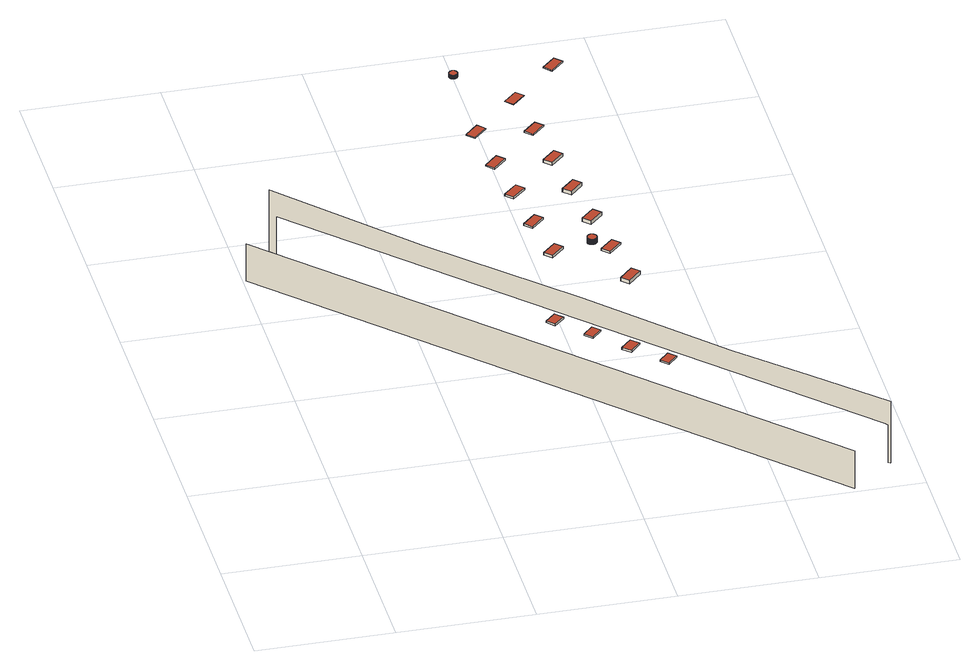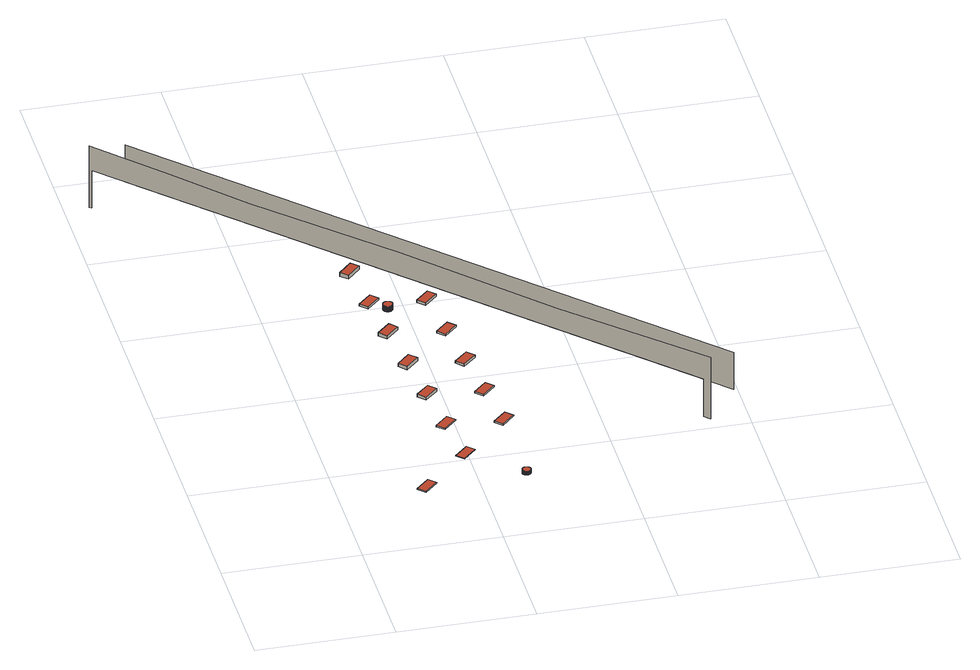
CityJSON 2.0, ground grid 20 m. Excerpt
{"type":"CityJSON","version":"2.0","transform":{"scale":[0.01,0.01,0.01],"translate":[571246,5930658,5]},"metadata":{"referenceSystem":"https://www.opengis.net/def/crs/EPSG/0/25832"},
"CityObjects":{
"building1":{"type":"Building","attributes":{"Grundfläche 2D":"11130.910381","Grundhöhe NN":"5.009"},"children":["building1-1","building1-2","building1-3","building1-4","building1-5","building1-6","building1-7","building1-8","building1-9","building1-10","building1-11","building1-12","building1-13","building1-14","building1-15","building1-16","building1-17","building1-18","building1-19"],"geometry":[{"type":"MultiSurface","lod":"3","boundaries":[[[0,1,2,3]],[[4,5,6,7,8,9,10,11,12,13,14,15,16,17]]],"semantics":{"surfaces":[{"type":"WallSurface"}],"values":[0,0]}}]},
"building1-1":{"type":"BuildingInstallation","parents":["building1"],"geometry":[{"type":"MultiSurface","lod":"3","boundaries":[[[18,19,20,21]],[[20,19,22,23]],[[21,20,23,24]],[[18,21,24,25]],[[19,18,25,22]]],"semantics":{"surfaces":[{"type":"RoofSurface"},{"type":"WallSurface"}],"values":[0,1,1,1,1]}}]},
"building1-2":{"type":"BuildingInstallation","parents":["building1"],"geometry":[{"type":"MultiSurface","lod":"3","boundaries":[[[26,27,28,29]],[[29,28,30,31]],[[26,29,31,32]],[[27,26,32,33]],[[28,27,33,30]]],"semantics":{"surfaces":[{"type":"RoofSurface"},{"type":"WallSurface"}],"values":[0,1,1,1,1]}}]},
"building1-3":{"type":"BuildingInstallation","parents":["building1"],"geometry":[{"type":"MultiSurface","lod":"3","boundaries":[[[34,35,36,37]],[[37,36,38,39]],[[34,37,39,40]],[[35,34,40,41]],[[36,35,41,38]]],"semantics":{"surfaces":[{"type":"RoofSurface"},{"type":"WallSurface"}],"values":[0,1,1,1,1]}}]},
"building1-4":{"type":"BuildingInstallation","parents":["building1"],"geometry":[{"type":"MultiSurface","lod":"3","boundaries":[[[42,43,44,45]],[[45,44,46,47]],[[47,48,42,45]],[[43,42,48,49]],[[49,46,44,43]]],"semantics":{"surfaces":[{"type":"RoofSurface"},{"type":"WallSurface"}],"values":[0,1,1,1,1]}}]},
"building1-5":{"type":"BuildingInstallation","parents":["building1"],"geometry":[{"type":"MultiSurface","lod":"3","boundaries":[[[50,51,52,53]],[[53,52,54,55]],[[50,53,55,56]],[[51,50,56,57]],[[52,51,57,54]]],"semantics":{"surfaces":[{"type":"RoofSurface"},{"type":"WallSurface"}],"values":[0,1,1,1,1]}}]},
"building1-6":{"type":"BuildingInstallation","parents":["building1"],"geometry":[{"type":"MultiSurface","lod":"3","boundaries":[[[58,59,60,61]],[[62,63,61,60]],[[61,63,64,58]],[[64,65,59,58]],[[60,59,65,62]]],"semantics":{"surfaces":[{"type":"RoofSurface"},{"type":"WallSurface"}],"values":[0,1,1,1,1]}}]},
"building1-7":{"type":"BuildingInstallation","parents":["building1"],"geometry":[{"type":"MultiSurface","lod":"3","boundaries":[[[66,67,68,69]],[[69,68,70,71]],[[66,69,71,72]],[[67,66,72,73]],[[68,67,73,70]]],"semantics":{"surfaces":[{"type":"RoofSurface"},{"type":"WallSurface"}],"values":[0,1,1,1,1]}}]},
"building1-8":{"type":"BuildingInstallation","parents":["building1"],"geometry":[{"type":"MultiSurface","lod":"3","boundaries":[[[74,75,76,77]],[[77,76,78,79]],[[74,77,79,80]],[[75,74,80,81]],[[76,75,81,78]]],"semantics":{"surfaces":[{"type":"RoofSurface"},{"type":"WallSurface"}],"values":[0,1,1,1,1]}}]},
"building1-9":{"type":"BuildingInstallation","parents":["building1"],"geometry":[{"type":"MultiSurface","lod":"3","boundaries":[[[82,83,84,85,86,87,88,89,90,91,92,93,94,95,96,97,98,99,100,101,102,103,104,105,106,107,108,109,110,111,112,113,114,115,116,117,118,119,120,121,122,123,124,125,126,127,128,129,130,131,132,133,134,135,136,137,138,139,140,141,142,143,144,145,146,147,148,149,150,151,152,153,154,155,156,157,158,159,160,161,162,163,164,165,166,167,168,169,170,171,172,173,174,175,176,177,178,179,180,181,182,183,184,185,186,187,188,189,190,191,192,193,194,195,196,197,198,199,200,201,202,203,204,205,206,207,208,209,210,211,212,213,214,215,216,217,218,219,220,221,222,223,224,225,226,227,228,229,230,231,232,233]],[[234,235,236,84,83,82]],[[236,237,85,84]],[[237,238,86,85]],[[238,239,87,86]],[[240,241,222,221]],[[241,242,243,224,223,222]],[[243,244,225,224]],[[244,245,226,225]],[[245,246,227,226]],[[246,247,248,229,228,227]],[[248,249,230,229]],[[249,250,231,230]],[[250,251,232,231]],[[251,252,233,232]],[[252,234,82,233]],[[239,253,88,87]],[[253,254,89,88]],[[254,255,90,89]],[[255,256,91,90]],[[256,257,92,91]],[[257,258,93,92]],[[258,259,260,95,94,93]],[[260,261,96,95]],[[261,262,97,96]],[[262,263,98,97]],[[263,264,99,98]],[[264,265,100,99]],[[265,266,101,100]],[[266,267,102,101]],[[267,268,103,102]],[[268,269,104,103]],[[269,270,105,104]],[[270,271,106,105]],[[271,272,107,106]],[[272,273,108,107]],[[273,274,109,108]],[[274,275,276,111,110,109]],[[276,277,278,113,112,111]],[[278,279,114,113]],[[279,280,115,114]],[[280,281,116,115]],[[281,282,117,116]],[[282,283,284,119,118,117]],[[284,285,286,121,120,119]],[[286,287,288,123,122,121]],[[288,289,290,125,124,123]],[[290,291,126,125]],[[291,292,127,126]],[[292,293,128,127]],[[293,294,129,128]],[[294,295,130,129]],[[295,296,131,130]],[[296,297,298,133,132,131]],[[298,299,134,133]],[[299,300,135,134]],[[300,301,136,135]],[[301,302,137,136]],[[302,303,138,137]],[[303,304,139,138]],[[304,305,140,139]],[[305,306,141,140]],[[306,307,142,141]],[[307,308,143,142]],[[308,309,144,143]],[[309,310,145,144]],[[310,311,312,147,146,145]],[[312,313,148,147]],[[313,314,315,150,149,148]],[[315,316,151,150]],[[316,317,318,153,152,151]],[[318,319,154,153]],[[319,320,155,154]],[[320,321,156,155]],[[321,322,157,156]],[[322,323,158,157]],[[323,324,159,158]],[[324,325,326,327,160,159]],[[326,328,161,327]],[[328,329,162,161]],[[329,330,163,162]],[[330,331,332,165,164,163]],[[332,333,166,165]],[[333,334,167,166]],[[334,335,168,167]],[[335,336,169,168]],[[336,337,170,169]],[[337,338,171,170]],[[338,339,172,171]],[[339,340,173,172]],[[340,341,174,173]],[[341,342,175,174]],[[342,343,176,175]],[[343,344,177,176]],[[344,345,178,177]],[[345,346,347,180,179,178]],[[347,348,181,180]],[[348,349,182,181]],[[349,350,183,182]],[[350,351,184,183]],[[351,352,185,184]],[[352,353,186,185]],[[353,354,187,186]],[[354,355,188,187]],[[355,356,189,188]],[[356,357,190,189]],[[357,358,359,192,191,190]],[[359,360,193,192]],[[360,361,194,193]],[[361,362,195,194]],[[362,363,196,195]],[[363,364,197,196]],[[364,365,198,197]],[[365,366,199,198]],[[366,367,200,199]],[[367,368,201,200]],[[368,369,202,201]],[[369,370,371,204,203,202]],[[371,372,205,204]],[[372,373,206,205]],[[373,374,207,206]],[[374,375,208,207]],[[375,376,209,208]],[[376,377,210,209]],[[377,378,211,210]],[[378,379,212,211]],[[379,380,213,212]],[[380,381,214,213]],[[381,382,215,214]],[[382,383,216,215]],[[383,384,217,216]],[[384,385,218,217]],[[385,386,219,218]],[[386,387,220,219]],[[387,240,221,220]]],"semantics":{"surfaces":[{"type":"RoofSurface"},{"type":"WallSurface"}],"values":[0,1,1,1,1,1,1,1,1,1,1,1,1,1,1,1,1,1,1,1,1,1,1,1,1,1,1,1,1,1,1,1,1,1,1,1,1,1,1,1,1,1,1,1,1,1,1,1,1,1,1,1,1,1,1,1,1,1,1,1,1,1,1,1,1,1,1,1,1,1,1,1,1,1,1,1,1,1,1,1,1,1,1,1,1,1,1,1,1,1,1,1,1,1,1,1,1,1,1,1,1,1,1,1,1,1,1,1,1,1,1,1,1,1,1,1,1,1,1,1,1,1,1,1,1,1,1,1,1,1,1,1,1,1,1]}}]},
"building1-10":{"type":"BuildingInstallation","parents":["building1"],"geometry":[{"type":"MultiSurface","lod":"3","boundaries":[[[388,389,390,391]],[[391,390,392,393]],[[388,391,393,394]],[[389,388,394,395]],[[390,389,395,392]]],"semantics":{"surfaces":[{"type":"RoofSurface"},{"type":"WallSurface"}],"values":[0,1,1,1,1]}}]},
"building1-11":{"type":"BuildingInstallation","parents":["building1"],"geometry":[{"type":"MultiSurface","lod":"3","boundaries":[[[396,397,398,399]],[[399,398,400,401]],[[396,399,401,402]],[[397,396,402,403]],[[398,397,403,400]]],"semantics":{"surfaces":[{"type":"RoofSurface"},{"type":"WallSurface"}],"values":[0,1,1,1,1]}}]},
"building1-12":{"type":"BuildingInstallation","parents":["building1"],"geometry":[{"type":"MultiSurface","lod":"3","boundaries":[[[404,405,406,407]],[[407,406,408,409]],[[404,407,409,410]],[[405,404,410,411]],[[406,405,411,408]]],"semantics":{"surfaces":[{"type":"RoofSurface"},{"type":"WallSurface"}],"values":[0,1,1,1,1]}}]},
"building1-13":{"type":"BuildingInstallation","parents":["building1"],"geometry":[{"type":"MultiSurface","lod":"3","boundaries":[[[412,413,414,415]],[[415,414,416,417]],[[412,415,417,418]],[[413,412,418,419]],[[414,413,419,416]]],"semantics":{"surfaces":[{"type":"RoofSurface"},{"type":"WallSurface"}],"values":[0,1,1,1,1]}}]},
"building1-14":{"type":"BuildingInstallation","parents":["building1"],"geometry":[{"type":"MultiSurface","lod":"3","boundaries":[[[420,421,422,423,424,425,426,427,428,429,430,431,432,433,434,435,436,437,438,439,440,441,442,443,444,445,446,447,448,449,450,451,452,453,454,455,456,457,458,459,460,461,462,463,464,465,466,467,468,469,470,471,472,473,474,475,476,477,478,479,480,481,482,483,484,485,486,487,488,489,490,491,492,493,494,495,496,497,498,499,500,501,502,503,504,505,506,507,508,509,510,511,512,513,514,515,516,517,518,519,520,521,522,523,524,525,526,527,528,529,530,531,532,533,534,535,536,537,538,539,540,541,542,543,544,545,546,547,548,549,550,551,552,553,554,555,556,557,558,559,560,561,562,563,564,565,566,567,568,569,570,571,572,573,574,575,576]],[[577,578,423,422]],[[578,579,424,423]],[[579,580,425,424]],[[580,581,426,425]],[[581,582,427,426]],[[582,583,428,427]],[[583,584,429,428]],[[584,585,430,429]],[[585,586,431,430]],[[586,587,588,433,432,431]],[[588,589,434,433]],[[589,590,435,434]],[[590,591,436,435]],[[591,592,437,436]],[[592,593,438,437]],[[593,594,439,438]],[[594,595,440,439]],[[595,596,441,440]],[[596,597,442,441]],[[597,598,443,442]],[[598,599,444,443]],[[599,600,445,444]],[[600,601,446,445]],[[601,602,447,446]],[[602,603,604,605,450,449,448,447]],[[605,606,451,450]],[[606,607,608,453,452,451]],[[608,609,454,453]],[[609,610,455,454]],[[610,611,456,455]],[[611,612,613,458,457,456]],[[613,614,459,458]],[[614,615,460,459]],[[615,616,461,460]],[[616,617,462,461]],[[617,618,463,462]],[[618,619,464,463]],[[619,620,465,464]],[[620,621,466,465]],[[621,622,467,466]],[[622,623,468,467]],[[623,624,469,468]],[[624,625,470,469]],[[625,626,471,470]],[[626,627,472,471]],[[627,628,629,474,473,472]],[[629,630,475,474]],[[630,631,476,475]],[[631,632,477,476]],[[632,633,478,477]],[[633,634,479,478]],[[634,635,480,479]],[[635,636,481,480]],[[636,637,638,483,482,481]],[[638,639,484,483]],[[639,640,485,484]],[[640,641,486,485]],[[641,642,643,644,489,488,487,486]],[[644,645,490,489]],[[645,646,491,490]],[[646,647,648,493,492,491]],[[648,649,494,493]],[[649,650,495,494]],[[650,651,652,497,496,495]],[[652,653,498,497]],[[653,654,655,500,499,498]],[[655,656,501,500]],[[656,657,502,501]],[[657,658,503,502]],[[658,659,504,503]],[[659,660,505,504]],[[660,661,506,505]],[[661,662,507,506]],[[662,663,508,507]],[[663,664,509,508]],[[664,665,510,509]],[[665,666,511,510]],[[666,667,512,511]],[[667,668,513,512]],[[668,669,670,515,514,513]],[[670,671,516,515]],[[671,672,517,516]],[[672,673,518,517]],[[673,674,519,518]],[[674,675,520,519]],[[675,676,521,520]],[[676,677,522,521]],[[677,678,523,522]],[[678,679,524,523]],[[679,680,681,682,527,526,525,524]],[[682,683,528,527]],[[683,684,685,686,531,530,529,528]],[[686,687,688,533,532,531]],[[688,689,534,533]],[[689,690,535,534]],[[690,691,536,535]],[[691,692,693,538,537,536]],[[693,694,539,538]],[[694,695,540,539]],[[695,696,541,540]],[[696,697,542,541]],[[697,698,543,542]],[[698,699,544,543]],[[699,700,545,544]],[[700,701,546,545]],[[701,702,547,546]],[[702,703,548,547]],[[703,704,705,550,549,548]],[[705,706,551,550]],[[706,707,552,551]],[[707,708,553,552]],[[708,709,554,553]],[[709,710,555,554]],[[710,711,556,555]],[[711,712,713,558,557,556]],[[713,714,559,558]],[[714,715,560,559]],[[715,716,561,560]],[[716,717,562,561]],[[717,718,563,562]],[[718,719,564,563]],[[719,720,565,564]],[[720,721,566,565]],[[721,722,567,566]],[[722,723,724,569,568,567]],[[724,725,570,569]],[[725,726,571,570]],[[726,727,728,573,572,571]],[[728,729,574,573]],[[729,730,731,576,575,574]],[[731,732,420,576]],[[732,733,421,420]],[[733,577,422,421]]],"semantics":{"surfaces":[{"type":"RoofSurface"},{"type":"WallSurface"}],"values":[0,1,1,1,1,1,1,1,1,1,1,1,1,1,1,1,1,1,1,1,1,1,1,1,1,1,1,1,1,1,1,1,1,1,1,1,1,1,1,1,1,1,1,1,1,1,1,1,1,1,1,1,1,1,1,1,1,1,1,1,1,1,1,1,1,1,1,1,1,1,1,1,1,1,1,1,1,1,1,1,1,1,1,1,1,1,1,1,1,1,1,1,1,1,1,1,1,1,1,1,1,1,1,1,1,1,1,1,1,1,1,1,1,1,1,1,1,1,1,1,1,1,1,1,1,1,1,1,1,1,1,1,1,1]}}]},
"building1-15":{"type":"BuildingInstallation","parents":["building1"],"geometry":[{"type":"MultiSurface","lod":"3","boundaries":[[[734,735,736,737]],[[737,736,738,739]],[[734,737,739,740]],[[735,734,740,741]],[[736,735,741,738]]],"semantics":{"surfaces":[{"type":"RoofSurface"},{"type":"WallSurface"}],"values":[0,1,1,1,1]}}]},
"building1-16":{"type":"BuildingInstallation","parents":["building1"],"geometry":[{"type":"MultiSurface","lod":"3","boundaries":[[[742,743,744,745]],[[745,744,746,747]],[[742,745,747,748]],[[743,742,748,749]],[[744,743,749,746]]],"semantics":{"surfaces":[{"type":"RoofSurface"},{"type":"WallSurface"}],"values":[0,1,1,1,1]}}]},
"building1-17":{"type":"BuildingInstallation","parents":["building1"],"geometry":[{"type":"MultiSurface","lod":"3","boundaries":[[[750,751,752,753]],[[753,752,754,755]],[[750,753,755,756]],[[751,750,756,757]],[[752,751,757,754]]],"semantics":{"surfaces":[{"type":"RoofSurface"},{"type":"WallSurface"}],"values":[0,1,1,1,1]}}]},
"building1-18":{"type":"BuildingInstallation","parents":["building1"],"geometry":[{"type":"MultiSurface","lod":"3","boundaries":[[[758,759,760,761]],[[759,758,762,763]],[[761,760,764,765]],[[758,761,765,762]],[[760,759,763,764]]],"semantics":{"surfaces":[{"type":"RoofSurface"},{"type":"WallSurface"}],"values":[0,1,1,1,1]}}]},
"building1-19":{"type":"BuildingInstallation","parents":["building1"],"geometry":[{"type":"MultiSurface","lod":"3","boundaries":[[[766,767,768,769]],[[769,768,770,771]],[[766,769,771,772]],[[767,766,772,773]],[[768,767,773,770]]],"semantics":{"surfaces":[{"type":"RoofSurface"},{"type":"WallSurface"}],"values":[0,1,1,1,1]}}]}
},
"vertices":[
[7000,83,611],[46,7112,611],[46,7112,1],[7000,83,1],[609,7677,618],[7566,649,618],[7602,613,618],[7602,613,1],[7626,589,1],[7626,589,851],[7626,589,1012],[6711,1513,992],[5805,2428,960],[4089,4162,992],[2284,5985,960],[527,7760,1012],[527,7760,1],[609,7677,1],
[3714,4102,645],[3865,4248,645],[3760,4358,645],[3608,4212,645],[3865,4248,618],[3760,4358,618],[3608,4212,616],[3714,4102,616],
[4289,3817,645],[4184,3921,645],[4041,3775,645],[4146,3672,645],[4041,3775,616],[4146,3672,616],[4289,3817,618],[4184,3921,618],
[4034,5528,1020],[3840,5337,1020],[3943,5232,1020],[4137,5422,1020],[3943,5232,981],[4137,5422,981],[4034,5528,979],[3840,5337,979],
[4580,3214,645],[4735,3375,645],[4624,3481,645],[4470,3320,645],[4624,3481,618],[4470,3320,615],[4580,3214,615],[4735,3375,618],
[3944,6328,1002],[3750,6137,1002],[3853,6032,1002],[4047,6222,1002],[3853,6032,973],[4047,6222,973],[3944,6328,971],[3750,6137,971],
[5156,2937,645],[5052,3038,645],[4910,2893,645],[5014,2792,645],[4910,2893,616],[5014,2792,616],[5156,2937,618],[5052,3038,618],
[3865,7119,1002],[3670,6929,1002],[3773,6824,1002],[3967,7014,1002],[3773,6824,965],[3967,7014,965],[3865,7119,963],[3670,6929,963],
[3781,7913,990],[3587,7722,990],[3690,7617,990],[3884,7808,990],[3690,7617,964],[3884,7808,964],[3781,7913,967],[3587,7722,967],
[4552,5568,1067],[4550,5568,1067],[4548,5568,1067],[4546,5567,1067],[4542,5566,1067],[4540,5565,1067],[4536,5564,1067],[4534,5563,1067],[4532,5562,1067],[4531,5561,1067],[4529,5560,1067],[4527,5558,1067],[4525,5557,1067],[4523,5556,1067],[4521,5554,1067],[4518,5551,1067],[4516,5550,1067],[4514,5548,1067],[4513,5546,1067],[4510,5542,1067],[4508,5541,1067],[4507,5538,1067],[4504,5534,1067],[4503,5532,1067],[4502,5530,1067],[4501,5528,1067],[4499,5523,1067],[4498,5521,1067],[4498,5518,1067],[4497,5516,1067],[4496,5513,1067],[4496,5511,1067],[4496,5508,1067],[4495,5503,1067],[4495,5501,1067],[4495,5496,1067],[4496,5494,1067],[4496,5491,1067],[4496,5489,1067],[4497,5487,1067],[4497,5484,1067],[4498,5482,1067],[4498,5480,1067],[4500,5476,1067],[4501,5474,1067],[4502,5470,1067],[4503,5468,1067],[4504,5466,1067],[4505,5464,1067],[4506,5462,1067],[4508,5461,1067],[4509,5459,1067],[4510,5458,1067],[4511,5456,1067],[4512,5455,1067],[4515,5452,1067],[4518,5449,1067],[4519,5448,1067],[4522,5445,1067],[4524,5444,1067],[4526,5443,1067],[4528,5441,1067],[4531,5439,1067],[4535,5437,1067],[4538,5436,1067],[4540,5435,1067],[4542,5435,1067],[4544,5434,1067],[4546,5433,1067],[4549,5433,1067],[4551,5432,1067],[4553,5432,1067],[4558,5431,1067],[4561,5431,1067],[4563,5431,1067],[4566,5431,1067],[4571,5431,1067],[4576,5432,1067],[4578,5432,1067],[4583,5433,1067],[4585,5434,1067],[4588,5435,1067],[4590,5436,1067],[4592,5436,1067],[4595,5437,1067],[4597,5438,1067],[4599,5440,1067],[4601,5441,1067],[4603,5442,1067],[4605,5444,1067],[4607,5445,1067],[4609,5446,1067],[4611,5448,1067],[4614,5451,1067],[4616,5453,1067],[4617,5454,1067],[4620,5458,1067],[4621,5460,1067],[4622,5461,1067],[4624,5463,1067],[4625,5465,1067],[4626,5467,1067],[4628,5470,1067],[4629,5474,1067],[4631,5478,1067],[4631,5479,1067],[4632,5481,1067],[4633,5485,1067],[4633,5487,1067],[4634,5491,1067],[4634,5493,1067],[4634,5495,1067],[4634,5497,1067],[4634,5502,1067],[4634,5506,1067],[4633,5511,1067],[4633,5513,1067],[4632,5518,1067],[4631,5522,1067],[4630,5525,1067],[4629,5527,1067],[4628,5529,1067],[4627,5531,1067],[4625,5536,1067],[4623,5538,1067],[4622,5540,1067],[4619,5544,1067],[4617,5546,1067],[4616,5548,1067],[4614,5550,1067],[4612,5551,1067],[4610,5553,1067],[4608,5554,1067],[4606,5556,1067],[4604,5558,1067],[4602,5559,1067],[4598,5561,1067],[4596,5562,1067],[4594,5563,1067],[4592,5564,1067],[4587,5566,1067],[4585,5567,1067],[4583,5567,1067],[4578,5568,1067],[4576,5569,1067],[4574,5569,1067],[4572,5569,1067],[4569,5570,1067],[4565,5570,1067],[4563,5570,1067],[4559,5570,1067],[4557,5569,1067],[4552,5568,984],[4550,5568,984],[4548,5568,984],[4546,5567,984],[4542,5566,984],[4540,5565,984],[4592,5564,984],[4587,5566,984],[4585,5567,984],[4583,5567,984],[4578,5568,984],[4576,5569,984],[4574,5569,984],[4572,5569,984],[4569,5570,984],[4565,5570,984],[4563,5570,984],[4559,5570,984],[4557,5569,984],[4536,5564,984],[4534,5563,984],[4532,5562,984],[4531,5561,983],[4529,5560,983],[4527,5558,983],[4525,5557,983],[4523,5556,983],[4521,5554,983],[4518,5551,983],[4516,5550,983],[4514,5548,983],[4513,5546,983],[4510,5542,983],[4508,5541,983],[4507,5538,983],[4504,5534,984],[4503,5532,984],[4502,5530,984],[4501,5528,984],[4499,5523,984],[4498,5521,984],[4498,5518,984],[4497,5516,984],[4496,5513,984],[4496,5511,984],[4496,5508,984],[4495,5503,984],[4495,5501,984],[4495,5496,984],[4496,5494,984],[4496,5491,984],[4496,5489,984],[4497,5487,984],[4497,5484,984],[4498,5482,984],[4498,5480,984],[4500,5476,984],[4501,5474,984],[4502,5470,984],[4503,5468,984],[4504,5466,984],[4505,5464,984],[4506,5462,984],[4508,5461,984],[4509,5459,984],[4510,5458,984],[4511,5456,984],[4512,5455,984],[4515,5452,984],[4518,5449,984],[4519,5448,984],[4522,5445,984],[4524,5444,984],[4526,5443,984],[4528,5441,984],[4531,5439,985],[4535,5437,985],[4538,5436,985],[4540,5435,985],[4542,5435,985],[4544,5434,985],[4546,5433,985],[4549,5433,985],[4551,5432,985],[4553,5432,985],[4558,5431,985],[4561,5431,985],[4563,5431,985],[4566,5431,985],[4571,5431,985],[4576,5432,985],[4578,5432,985],[4581,5433,985],[4581,5433,1067],[4583,5433,985],[4585,5434,985],[4588,5435,985],[4590,5436,985],[4592,5436,985],[4595,5437,985],[4597,5438,985],[4599,5440,985],[4601,5441,985],[4603,5442,985],[4605,5444,985],[4607,5445,985],[4609,5446,985],[4611,5448,985],[4614,5451,985],[4616,5453,985],[4617,5454,985],[4620,5458,985],[4621,5460,985],[4622,5461,985],[4624,5463,985],[4625,5465,985],[4626,5467,985],[4628,5470,985],[4629,5474,985],[4631,5478,985],[4631,5479,985],[4632,5481,985],[4633,5485,985],[4633,5487,985],[4634,5491,985],[4634,5493,985],[4634,5495,985],[4634,5497,985],[4634,5502,985],[4634,5506,985],[4633,5511,985],[4633,5513,985],[4632,5518,985],[4631,5522,985],[4630,5525,985],[4629,5527,985],[4628,5529,985],[4627,5531,985],[4625,5536,984],[4623,5538,984],[4622,5540,984],[4619,5544,984],[4617,5546,984],[4616,5548,984],[4614,5550,984],[4612,5551,984],[4610,5553,984],[4608,5554,984],[4606,5556,984],[4604,5558,984],[4602,5559,984],[4598,5561,984],[4596,5562,984],[4594,5563,984],
[4914,4645,1045],[4719,4442,1045],[4823,4342,1045],[5019,4545,1045],[4823,4342,987],[5019,4545,987],[4914,4645,989],[4719,4442,989],
[3694,8712,997],[3500,8522,997],[3603,8417,997],[3797,8607,997],[3603,8417,977],[3797,8607,977],[3694,8712,980],[3500,8522,980],
[4829,5443,1020],[4634,5253,1020],[4737,5147,1020],[4932,5338,1020],[4737,5147,989],[4932,5338,989],[4829,5443,987],[4634,5253,987],
[4744,6229,1035],[4553,6042,1035],[4656,5937,1035],[4847,6123,1035],[4656,5937,981],[4847,6123,981],[4744,6229,979],[4553,6042,979],
[3646,10038,1056],[3641,10036,1056],[3638,10035,1056],[3634,10033,1056],[3632,10032,1056],[3631,10031,1056],[3629,10030,1056],[3626,10028,1056],[3623,10026,1056],[3622,10025,1056],[3620,10024,1056],[3619,10022,1056],[3618,10021,1056],[3616,10019,1056],[3615,10018,1056],[3614,10016,1056],[3612,10015,1056],[3610,10011,1056],[3609,10009,1056],[3608,10008,1056],[3607,10006,1056],[3606,10004,1056],[3605,10002,1056],[3604,10000,1056],[3603,9996,1056],[3602,9994,1056],[3602,9992,1056],[3601,9987,1056],[3601,9985,1056],[3601,9983,1056],[3600,9980,1056],[3600,9978,1056],[3600,9976,1056],[3601,9974,1056],[3601,9970,1056],[3602,9965,1056],[3602,9963,1056],[3603,9961,1056],[3603,9959,1056],[3604,9957,1056],[3606,9951,1056],[3607,9950,1056],[3608,9948,1056],[3609,9946,1056],[3610,9945,1056],[3612,9943,1056],[3613,9942,1056],[3614,9940,1056],[3616,9937,1056],[3618,9936,1056],[3619,9935,1056],[3621,9932,1056],[3623,9931,1056],[3624,9930,1056],[3625,9929,1056],[3627,9928,1056],[3628,9927,1056],[3630,9926,1056],[3631,9925,1056],[3636,9923,1056],[3638,9922,1056],[3639,9921,1056],[3643,9920,1056],[3645,9920,1056],[3649,9919,1056],[3651,9918,1056],[3653,9918,1056],[3655,9918,1056],[3657,9917,1056],[3659,9917,1056],[3663,9917,1056],[3665,9917,1056],[3667,9918,1056],[3669,9918,1056],[3671,9918,1056],[3674,9918,1056],[3676,9919,1056],[3678,9920,1056],[3682,9921,1056],[3684,9922,1056],[3686,9922,1056],[3688,9923,1056],[3690,9924,1056],[3692,9925,1056],[3694,9927,1056],[3696,9928,1056],[3698,9929,1056],[3699,9930,1056],[3701,9932,1056],[3703,9933,1056],[3704,9935,1056],[3706,9936,1056],[3707,9938,1056],[3708,9939,1056],[3710,9941,1056],[3711,9943,1056],[3712,9944,1056],[3713,9946,1056],[3715,9949,1056],[3716,9951,1056],[3717,9953,1056],[3718,9955,1056],[3719,9956,1056],[3720,9960,1056],[3720,9962,1056],[3721,9963,1056],[3721,9965,1056],[3721,9967,1056],[3722,9969,1056],[3722,9970,1056],[3722,9972,1056],[3722,9974,1056],[3722,9975,1056],[3723,9977,1056],[3723,9979,1056],[3722,9980,1056],[3722,9982,1056],[3722,9986,1056],[3722,9988,1056],[3721,9990,1056],[3721,9992,1056],[3720,9995,1056],[3719,9999,1056],[3718,10001,1056],[3718,10003,1056],[3717,10005,1056],[3716,10007,1056],[3715,10008,1056],[3712,10012,1056],[3711,10014,1056],[3710,10016,1056],[3709,10017,1056],[3707,10019,1056],[3704,10022,1056],[3701,10025,1056],[3699,10026,1056],[3696,10029,1056],[3694,10030,1056],[3692,10031,1056],[3690,10033,1056],[3688,10033,1056],[3686,10034,1056],[3682,10036,1056],[3680,10037,1056],[3678,10037,1056],[3674,10038,1056],[3672,10039,1056],[3670,10039,1056],[3668,10039,1056],[3666,10039,1056],[3664,10039,1056],[3660,10039,1056],[3658,10039,1056],[3656,10039,1056],[3654,10039,1056],[3652,10039,1056],[3650,10038,1056],[3638,10035,1001],[3634,10033,1001],[3632,10032,1001],[3631,10031,1001],[3629,10030,1001],[3626,10028,1001],[3623,10026,1001],[3622,10025,1001],[3620,10024,1001],[3619,10022,1001],[3618,10021,1001],[3616,10019,1001],[3615,10018,1001],[3614,10016,1001],[3612,10015,1001],[3610,10011,1001],[3609,10009,1001],[3608,10008,1001],[3607,10006,1001],[3606,10004,1001],[3605,10002,1001],[3604,10000,1000],[3603,9996,1000],[3602,9994,1000],[3602,9992,1000],[3601,9987,1000],[3601,9985,1000],[3601,9983,1000],[3600,9980,1000],[3600,9978,1000],[3600,9976,1000],[3601,9974,1000],[3601,9970,1000],[3602,9965,1000],[3602,9963,1000],[3603,9961,1000],[3603,9959,1000],[3604,9957,1000],[3606,9951,1000],[3607,9950,1000],[3608,9948,1000],[3609,9946,1000],[3610,9945,999],[3612,9943,999],[3613,9942,999],[3614,9940,999],[3616,9937,999],[3618,9936,999],[3619,9935,999],[3621,9932,999],[3623,9931,999],[3624,9930,999],[3625,9929,999],[3627,9928,999],[3628,9927,999],[3630,9926,999],[3631,9925,999],[3636,9923,999],[3638,9922,999],[3639,9921,999],[3643,9920,999],[3645,9920,999],[3649,9919,999],[3651,9918,999],[3653,9918,998],[3655,9918,998],[3657,9917,998],[3659,9917,998],[3663,9917,998],[3665,9917,998],[3667,9918,998],[3669,9918,998],[3671,9918,998],[3674,9918,998],[3676,9919,998],[3678,9920,998],[3682,9921,998],[3684,9922,998],[3686,9922,998],[3688,9923,998],[3690,9924,998],[3692,9925,998],[3694,9927,998],[3696,9928,998],[3698,9929,998],[3699,9930,998],[3701,9932,998],[3703,9933,998],[3704,9935,998],[3706,9936,998],[3707,9938,998],[3708,9939,998],[3710,9941,998],[3711,9943,998],[3712,9944,998],[3713,9946,998],[3715,9949,998],[3716,9951,998],[3717,9953,998],[3718,9955,998],[3719,9956,998],[3720,9960,998],[3720,9962,998],[3721,9963,998],[3721,9965,998],[3721,9967,998],[3722,9969,998],[3722,9970,998],[3722,9972,998],[3722,9974,998],[3722,9975,998],[3723,9977,998],[3723,9979,998],[3722,9980,998],[3722,9982,998],[3722,9986,998],[3722,9988,999],[3721,9990,999],[3721,9992,999],[3720,9995,999],[3719,9999,999],[3718,10001,999],[3718,10003,999],[3717,10005,999],[3716,10007,999],[3715,10008,999],[3712,10012,999],[3711,10014,999],[3710,10016,999],[3709,10017,999],[3707,10019,999],[3704,10022,999],[3701,10025,999],[3699,10026,999],[3696,10029,1000],[3694,10030,1000],[3692,10031,1000],[3690,10033,1000],[3688,10033,1000],[3686,10034,1000],[3682,10036,1000],[3680,10037,1000],[3678,10037,1000],[3674,10038,1000],[3672,10039,1000],[3670,10039,1000],[3668,10039,1000],[3666,10039,1000],[3664,10039,1000],[3660,10039,1000],[3658,10039,1000],[3656,10039,1000],[3654,10039,1000],[3652,10039,1000],[3650,10038,1000],[3646,10038,1000],[3641,10036,1001],
[4656,7031,1025],[4464,6844,1025],[4567,6738,1025],[4759,6925,1025],[4567,6738,973],[4759,6925,973],[4656,7031,971],[4464,6844,971],
[4575,7827,1010],[4383,7640,1010],[4486,7535,1010],[4678,7721,1010],[4486,7535,965],[4678,7721,965],[4575,7827,963],[4383,7640,963],
[4494,8617,987],[4299,8427,987],[4402,8322,987],[4597,8512,987],[4402,8322,964],[4597,8512,964],[4494,8617,967],[4299,8427,967],
[4404,9416,985],[4209,9226,985],[4312,9121,985],[4507,9311,985],[4404,9416,980],[4209,9226,980],[4312,9121,977],[4507,9311,977],
[5118,10117,995],[4923,9927,995],[5026,9822,995],[5220,10012,995],[5026,9822,977],[5220,10012,977],[5118,10117,980],[4923,9927,980]
]}
